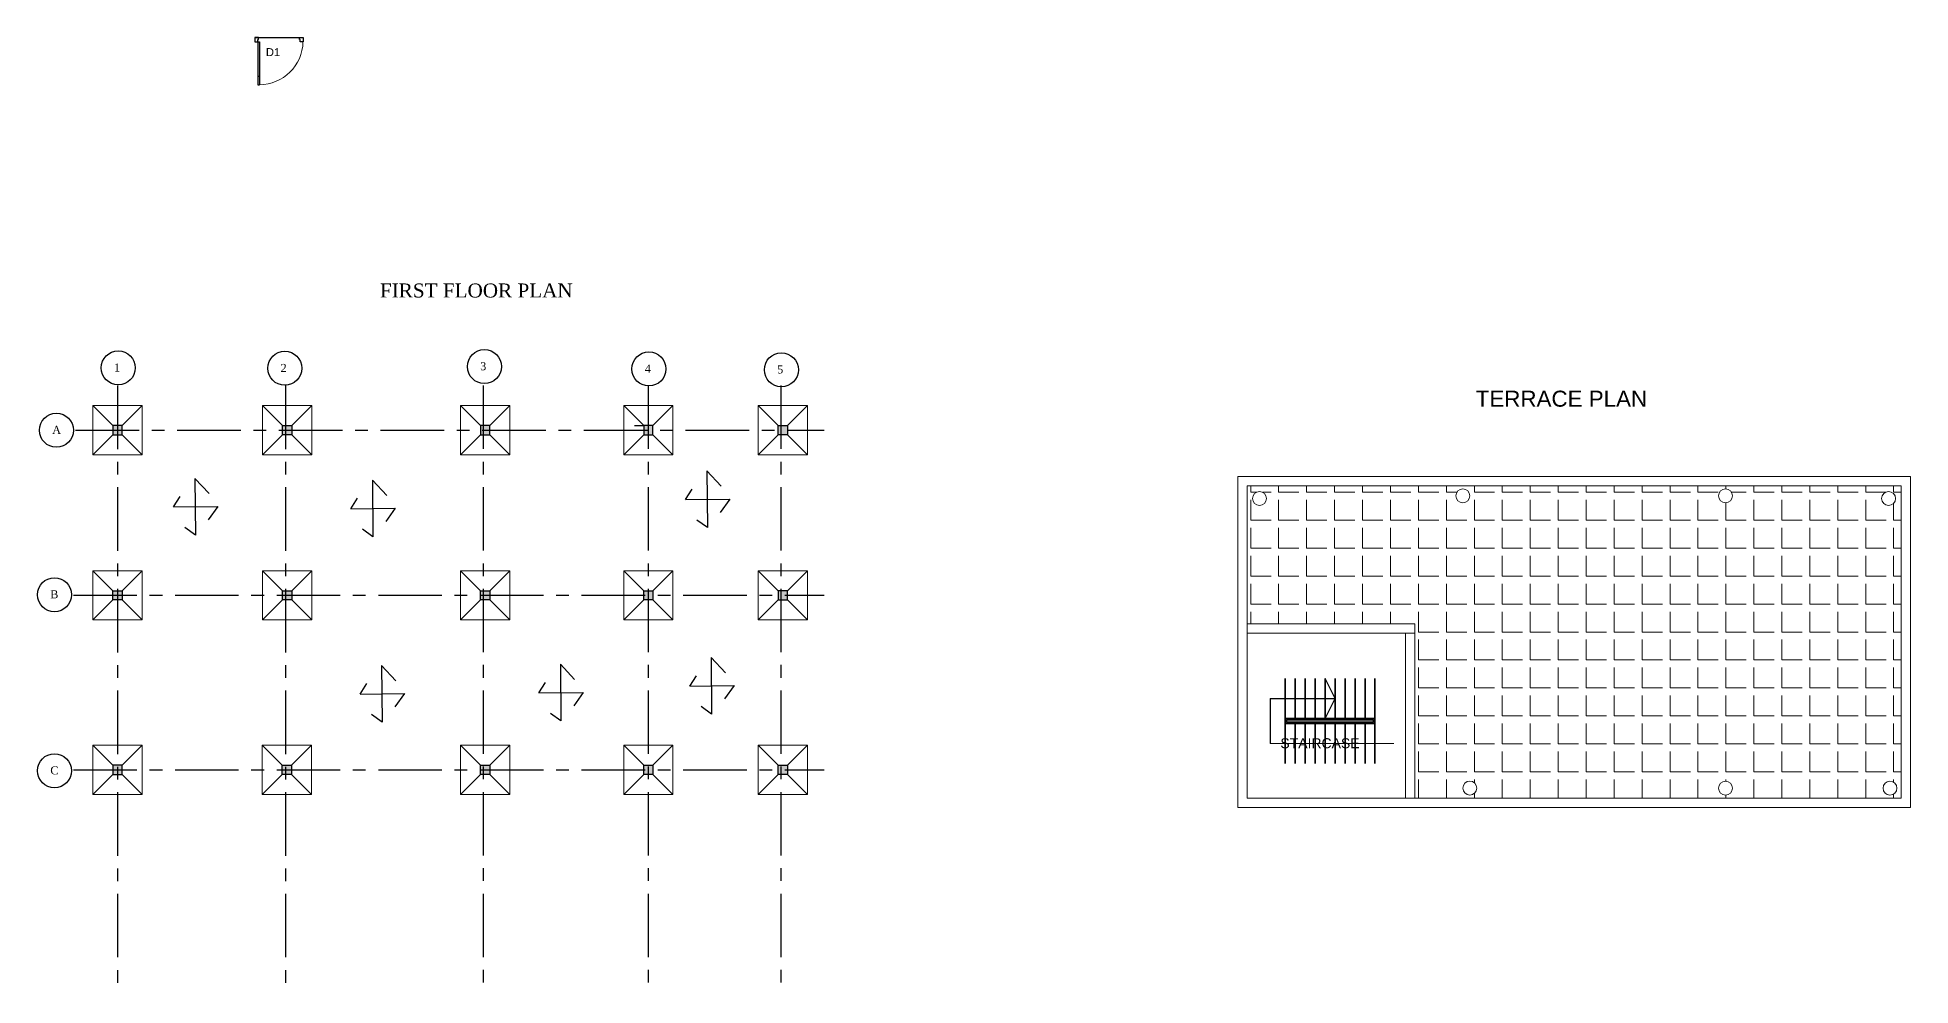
# Model space of a CAD drawing. Header units: metres. Extents: x 0 to 2377, y 0 to 2754.
# Drawn here: x 194.91 to 241.72, y 58.98 to 82.67 of the extents above; entities that cross this region are included whole.
import ezdxf

# ---------------------------------------------------------------- set-up
doc = ezdxf.new("R2010")
doc.units = ezdxf.units.M
doc.linetypes.add('CENTER', pattern=[50.8, 31.75, -6.35, 6.35, -6.35])
for name, color, linetype in [('BOUND', 7, 'Continuous'), ('centerline', 51, 'CENTER'), ('COLUMNS', 1, 'Continuous'), ('DOOR', 140, 'Continuous'), ('EQUIPMENTS', 255, 'Continuous'), ('Text', 7, 'Continuous')]:
    doc.layers.add(name, color=color, linetype=linetype)
doc.layers.add('Footing', color=100, linetype='Continuous', lineweight=5)
doc.layers.add('Stairs', color=1, linetype='Continuous', lineweight=35)
doc.styles.get("Standard").update_dxf_attribs({"font": 'arial.ttf'})
doc.styles.add('style1', font='times.ttf', dxfattribs={"height": 0.2})
doc.styles.add('style2', font='times.ttf', dxfattribs={"height": 0.25})

# ---------------------------------------------------------------- blocks, each defined once
blk = doc.blocks.new('D1')
for p, q in [((0.07, 0.11), (0.07, 1.18)), ((0.07, 1.18), (0.11, 1.18)), ((0.11, 0.11), (0.11, 1.18)), ((0.11, 0.98), (0.11, 0.96)), ((0, 0), (0, 0.11)), ((0, 0.11), (0.07, 0.11)), ((0, 0), (1.2, 0)), ((0.09, 0), (0, 0)), ((0.07, 0.11), (0.07, 0.05)), ((0.07, 0.11), (0.11, 0.11)), ((0.07, 0.05), (0.09, 0.05)), ((0.09, 0.05), (0.09, 0)), ((1.13, 0.05), (1.11, 0.05)), ((1.11, 0.05), (1.11, 0)), ((1.11, 0), (1.2, 0)), ((1.2, 0.11), (1.13, 0.11)), ((1.13, 0.11), (1.13, 0.05)), ((1.2, 0), (1.2, 0.11))]:
    blk.add_line(p, q)
at = {"lineweight": 0}
blk.add_arc((0.11, 0.09), 1.09, 1.061, 90, dxfattribs=at)

msp = doc.modelspace()

# ---------------------------------------------------------------- hatches: boundary and pattern name
at = {"lineweight": 0}
h = msp.add_hatch(dxfattribs=at)
h.set_pattern_fill('ANGLE', color=256, scale=0.1)
h.set_pattern_definition([(0, (79.939, -19.5033), (0, 0.6985), [0.508, -0.1905]), (90, (79.939, -19.5033), (-0.6985, 4e-17), [0.508, -0.1905])])
h.paths.add_polyline_path([(225.135, 71.464), (225.135, 68.013), (229.329, 68.013), (229.329, 63.654), (241.485, 63.654), (241.485, 71.464)])
h.paths.add_polyline_path([(230.356, 71.212, -1), (230.703, 71.212, -1)], flags=16)
h.paths.add_polyline_path([(230.877, 63.91, -1), (230.53, 63.91, -1)], flags=16)
h.paths.add_polyline_path([(237.266, 71.212, -1), (236.919, 71.212, -1)], flags=16)
h.paths.add_polyline_path([(237.266, 63.909, -1), (236.919, 63.909, -1)], flags=16)
h.paths.add_polyline_path([(225.276, 71.148, -1), (225.623, 71.148, -1)], flags=16)
h.paths.add_polyline_path([(241.34, 71.148, -1), (240.993, 71.148, -1)], flags=16)
h.paths.add_polyline_path([(241.375, 63.909, -1), (241.028, 63.909, -1)], flags=16)
at = {"layer": 'COLUMNS'}
h = msp.add_hatch(color=256, dxfattribs=at)
h.dxf.hatch_style = 1
h.paths.add_polyline_path([(196.798, 72.968), (196.798, 72.738), (197.028, 72.738), (197.028, 72.968)])
h.paths.add_polyline_path([(201.036, 72.968), (201.036, 72.738), (201.266, 72.738), (201.266, 72.968)])
h.paths.add_polyline_path([(205.981, 72.968), (205.981, 72.738), (206.211, 72.738), (206.211, 72.968)])
h.paths.add_polyline_path([(210.06, 72.968), (210.06, 72.738), (210.29, 72.738), (210.29, 72.968)])
h.paths.add_polyline_path([(213.419, 72.968), (213.419, 72.738), (213.649, 72.738), (213.649, 72.968)])
h.paths.add_polyline_path([(196.798, 68.842), (196.798, 68.612), (197.028, 68.612), (197.028, 68.842)])
h.paths.add_polyline_path([(201.036, 68.842), (201.036, 68.612), (201.266, 68.612), (201.266, 68.842)])
h.paths.add_polyline_path([(205.981, 68.842), (205.981, 68.612), (206.211, 68.612), (206.211, 68.842)])
h.paths.add_polyline_path([(210.06, 68.842), (210.06, 68.612), (210.29, 68.612), (210.29, 68.842)])
h.paths.add_polyline_path([(213.419, 68.842), (213.419, 68.612), (213.649, 68.612), (213.649, 68.842)])
h.paths.add_polyline_path([(196.798, 64.483), (196.798, 64.253), (197.028, 64.253), (197.028, 64.483)])
h.paths.add_polyline_path([(201.029, 64.483), (201.029, 64.253), (201.259, 64.253), (201.259, 64.483)])
h.paths.add_polyline_path([(205.981, 64.483), (205.981, 64.253), (206.211, 64.253), (206.211, 64.483)])
h.paths.add_polyline_path([(210.06, 64.483), (210.06, 64.253), (210.29, 64.253), (210.29, 64.483)])
h.paths.add_polyline_path([(213.419, 64.483), (213.419, 64.253), (213.649, 64.253), (213.649, 64.483)])

# ---------------------------------------------------------------- linework, layer by layer
for p, q in [((209.831, 72.968), (210.061, 72.968)), ((210.061, 72.968), (210.061, 72.738)), ((225.712, 66.145), (225.712, 65.025))]:
    msp.add_line(p, q)
at = {"lineweight": 0}
for p, q in [((225.135, 67.783), (225.135, 68.013)), ((225.135, 68.013), (229.329, 68.013)), ((229.329, 68.013), (229.329, 63.654)), ((225.135, 67.783), (229.099, 67.783)), ((229.099, 63.654), (229.099, 67.783)), ((229.099, 67.783), (229.329, 67.783)), ((225.712, 65.025), (228.807, 65.025))]:
    msp.add_line(p, q, dxfattribs=at)
for points in [[(224.905, 63.424), (241.715, 63.424), (241.715, 71.694), (224.905, 71.694)], [(225.135, 63.654), (241.485, 63.654), (241.485, 71.464), (225.135, 71.464)]]:
    msp.add_lwpolyline(points, close=True, dxfattribs=at)
for centre in [(225.449, 71.148), (230.53, 71.212), (237.093, 71.212), (241.167, 71.148), (230.703, 63.91), (237.093, 63.909), (241.202, 63.909)]:
    msp.add_circle(centre, 0.174, dxfattribs=at)
at = {"layer": 'BOUND'}
for p, q in [((198.844, 71.65), (198.856, 70.234)), ((198.844, 71.65), (199.202, 71.269)), ((211.638, 71.834), (211.65, 70.418)), ((211.638, 71.834), (211.996, 71.453)), ((198.308, 70.937), (198.475, 71.198)), ((202.745, 70.891), (202.912, 71.152)), ((203.281, 71.604), (203.293, 70.188)), ((203.281, 71.604), (203.638, 71.223)), ((211.102, 71.121), (211.269, 71.382)), ((198.308, 70.937), (199.416, 70.948)), ((199.416, 70.948), (199.178, 70.615)), ((202.745, 70.891), (203.852, 70.902)), ((203.852, 70.902), (203.614, 70.569)), ((211.102, 71.121), (212.21, 71.132)), ((212.21, 71.132), (211.972, 70.799)), ((198.856, 70.234), (198.594, 70.424)), ((203.293, 70.188), (203.031, 70.378)), ((211.65, 70.418), (211.388, 70.608)), ((203.51, 66.972), (203.522, 65.556)), ((203.51, 66.972), (203.867, 66.591)), ((207.977, 67.003), (207.989, 65.587)), ((207.977, 67.003), (208.334, 66.622)), ((211.745, 67.171), (211.757, 65.756)), ((211.745, 67.171), (212.103, 66.791)), ((202.974, 66.26), (203.141, 66.52)), ((207.441, 66.29), (207.608, 66.551)), ((211.21, 66.459), (211.376, 66.719)), ((211.21, 66.459), (212.317, 66.47)), ((212.317, 66.47), (212.079, 66.136)), ((202.974, 66.26), (204.082, 66.27)), ((204.082, 66.27), (203.844, 65.937)), ((207.441, 66.29), (208.549, 66.301)), ((208.549, 66.301), (208.31, 65.968)), ((203.522, 65.556), (203.26, 65.747)), ((207.989, 65.587), (207.727, 65.777)), ((211.757, 65.756), (211.495, 65.946))]:
    msp.add_line(p, q, dxfattribs=at)
for centre in [(196.93, 74.411), (201.091, 74.401), (206.079, 74.442), (210.19, 74.383), (213.499, 74.363), (195.384, 72.852), (195.336, 68.743), (195.336, 64.343)]:
    msp.add_circle(centre, 0.425, dxfattribs=at)
at = {"layer": 'centerline', "ltscale": 0.05}
for p, q in [((196.913, 73.968), (196.913, 58.975)), ((201.107, 73.968), (201.107, 58.975)), ((206.051, 73.971), (206.051, 58.975)), ((210.175, 73.971), (210.175, 58.975)), ((213.489, 73.971), (213.489, 58.975)), ((195.864, 72.853), (214.573, 72.853)), ((195.809, 68.727), (214.573, 68.727)), ((195.809, 64.368), (214.573, 64.368))]:
    msp.add_line(p, q, dxfattribs=at)
at = {"layer": 'COLUMNS'}
for p, q in [((197.028, 72.968), (196.798, 72.968)), ((196.798, 72.968), (196.798, 72.738)), ((196.798, 72.738), (197.028, 72.738)), ((197.028, 72.738), (197.028, 72.968)), ((201.036, 72.738), (201.036, 72.968)), ((201.036, 72.968), (201.266, 72.968)), ((201.266, 72.738), (201.036, 72.738)), ((201.266, 72.968), (201.266, 72.738)), ((206.211, 72.968), (205.981, 72.968)), ((205.981, 72.968), (205.981, 72.738)), ((205.981, 72.738), (206.211, 72.738)), ((206.211, 72.738), (206.211, 72.968)), ((210.29, 72.968), (210.06, 72.968)), ((210.06, 72.968), (210.06, 72.738)), ((210.06, 72.738), (210.29, 72.738)), ((210.29, 72.738), (210.29, 72.968)), ((213.419, 72.738), (213.419, 72.968)), ((213.419, 72.968), (213.649, 72.968)), ((213.649, 72.738), (213.419, 72.738)), ((213.649, 72.968), (213.649, 72.738)), ((196.798, 68.612), (196.798, 68.842)), ((196.798, 68.842), (197.028, 68.842)), ((197.028, 68.842), (197.028, 68.612)), ((201.036, 68.842), (201.266, 68.842)), ((201.036, 68.612), (201.036, 68.842)), ((201.266, 68.842), (201.266, 68.612)), ((205.981, 68.842), (206.211, 68.842)), ((205.981, 68.612), (205.981, 68.842)), ((206.211, 68.842), (206.211, 68.612)), ((210.06, 68.842), (210.29, 68.842)), ((210.06, 68.612), (210.06, 68.842)), ((210.29, 68.842), (210.29, 68.612)), ((213.419, 68.842), (213.419, 68.612)), ((213.649, 68.842), (213.419, 68.842)), ((213.649, 68.612), (213.649, 68.842)), ((197.028, 68.612), (196.798, 68.612)), ((201.266, 68.612), (201.036, 68.612)), ((206.211, 68.612), (205.981, 68.612)), ((210.29, 68.612), (210.06, 68.612)), ((213.419, 68.612), (213.649, 68.612)), ((197.028, 64.483), (196.798, 64.483)), ((196.798, 64.483), (196.798, 64.253)), ((196.798, 64.253), (197.028, 64.253)), ((197.028, 64.253), (197.028, 64.483)), ((201.029, 64.483), (201.259, 64.483)), ((201.029, 64.253), (201.029, 64.483)), ((201.259, 64.253), (201.029, 64.253)), ((201.259, 64.483), (201.259, 64.253)), ((205.981, 64.483), (206.211, 64.483)), ((205.981, 64.253), (205.981, 64.483)), ((206.211, 64.253), (205.981, 64.253)), ((206.211, 64.483), (206.211, 64.253)), ((210.06, 64.483), (210.29, 64.483)), ((210.06, 64.253), (210.06, 64.483)), ((210.29, 64.253), (210.06, 64.253)), ((210.29, 64.483), (210.29, 64.253)), ((213.419, 64.483), (213.649, 64.483)), ((213.419, 64.253), (213.419, 64.483)), ((213.649, 64.253), (213.419, 64.253)), ((213.649, 64.483), (213.649, 64.253))]:
    msp.add_line(p, q, dxfattribs=at)
at = {"layer": 'EQUIPMENTS'}
for p, q in [((227.339, 66.145), (227.089, 66.645)), ((227.089, 66.645), (227.089, 65.645)), ((225.712, 66.145), (227.339, 66.145)), ((227.089, 65.645), (227.339, 66.145))]:
    msp.add_line(p, q, dxfattribs=at)
at = {"layer": 'Footing'}
for p, q in [((196.298, 73.468), (196.798, 72.968)), ((197.028, 72.968), (197.528, 73.468)), ((200.536, 73.468), (201.036, 72.968)), ((201.266, 72.968), (201.766, 73.468)), ((205.481, 73.468), (205.981, 72.968)), ((206.211, 72.968), (206.711, 73.468)), ((209.56, 73.468), (210.06, 72.968)), ((210.29, 72.968), (210.79, 73.468)), ((212.919, 73.468), (213.419, 72.968)), ((213.649, 72.968), (214.149, 73.468)), ((196.798, 72.738), (196.298, 72.238)), ((197.028, 72.738), (197.528, 72.238)), ((201.036, 72.738), (200.536, 72.238)), ((201.266, 72.738), (201.766, 72.238)), ((205.981, 72.738), (205.481, 72.238)), ((206.211, 72.738), (206.711, 72.238)), ((210.06, 72.738), (209.56, 72.238)), ((210.29, 72.738), (210.79, 72.238)), ((213.419, 72.738), (212.919, 72.238)), ((213.649, 72.738), (214.149, 72.238)), ((196.298, 69.342), (196.798, 68.842)), ((197.028, 68.842), (197.528, 69.342)), ((200.536, 69.342), (201.036, 68.842)), ((201.266, 68.842), (201.766, 69.342)), ((205.481, 69.342), (205.981, 68.842)), ((206.211, 68.842), (206.711, 69.342)), ((209.56, 69.342), (210.06, 68.842)), ((210.29, 68.842), (210.79, 69.342)), ((212.919, 69.342), (213.419, 68.842)), ((213.649, 68.842), (214.149, 69.342)), ((196.798, 68.612), (196.298, 68.112)), ((197.028, 68.612), (197.528, 68.112)), ((201.036, 68.612), (200.536, 68.112)), ((201.266, 68.612), (201.766, 68.112)), ((205.981, 68.612), (205.481, 68.112)), ((206.211, 68.612), (206.711, 68.112)), ((210.06, 68.612), (209.56, 68.112)), ((210.29, 68.612), (210.79, 68.112)), ((213.419, 68.612), (212.919, 68.112)), ((213.649, 68.612), (214.149, 68.112)), ((196.298, 64.983), (196.798, 64.483)), ((197.028, 64.483), (197.528, 64.983)), ((200.529, 64.983), (201.029, 64.483)), ((201.259, 64.483), (201.759, 64.983)), ((205.481, 64.983), (205.981, 64.483)), ((206.211, 64.483), (206.711, 64.983)), ((209.56, 64.983), (210.06, 64.483)), ((210.29, 64.483), (210.79, 64.983)), ((212.919, 64.983), (213.419, 64.483)), ((213.649, 64.483), (214.149, 64.983)), ((196.798, 64.253), (196.298, 63.753)), ((197.028, 64.253), (197.528, 63.753)), ((201.029, 64.253), (200.529, 63.753)), ((201.259, 64.253), (201.759, 63.753)), ((205.981, 64.253), (205.481, 63.753)), ((206.211, 64.253), (206.711, 63.753)), ((210.06, 64.253), (209.56, 63.753)), ((210.29, 64.253), (210.79, 63.753)), ((213.419, 64.253), (212.919, 63.753)), ((213.649, 64.253), (214.149, 63.753))]:
    msp.add_line(p, q, dxfattribs=at)
for points in [[(196.298, 73.468), (197.528, 73.468), (197.528, 72.238), (196.298, 72.238)], [(200.536, 73.468), (201.766, 73.468), (201.766, 72.238), (200.536, 72.238)], [(205.481, 73.468), (206.711, 73.468), (206.711, 72.238), (205.481, 72.238)], [(209.56, 73.468), (210.79, 73.468), (210.79, 72.238), (209.56, 72.238)], [(212.919, 73.468), (214.149, 73.468), (214.149, 72.238), (212.919, 72.238)], [(196.298, 69.342), (197.528, 69.342), (197.528, 68.112), (196.298, 68.112)], [(200.536, 69.342), (201.766, 69.342), (201.766, 68.112), (200.536, 68.112)], [(205.481, 69.342), (206.711, 69.342), (206.711, 68.112), (205.481, 68.112)], [(209.56, 69.342), (210.79, 69.342), (210.79, 68.112), (209.56, 68.112)], [(212.919, 69.342), (214.149, 69.342), (214.149, 68.112), (212.919, 68.112)], [(196.298, 64.983), (197.528, 64.983), (197.528, 63.753), (196.298, 63.753)], [(200.529, 64.983), (201.759, 64.983), (201.759, 63.753), (200.529, 63.753)], [(205.481, 64.983), (206.711, 64.983), (206.711, 63.753), (205.481, 63.753)], [(209.56, 64.983), (210.79, 64.983), (210.79, 63.753), (209.56, 63.753)], [(212.919, 64.983), (214.149, 64.983), (214.149, 63.753), (212.919, 63.753)]]:
    msp.add_lwpolyline(points, close=True, dxfattribs=at)
at = {"layer": 'Stairs'}
for p, q in [((226.089, 64.525), (226.089, 66.645)), ((226.339, 65.645), (226.339, 66.645)), ((226.589, 65.645), (226.589, 66.645)), ((226.839, 65.645), (226.839, 66.645)), ((227.089, 65.645), (227.089, 66.645)), ((227.339, 65.645), (227.339, 66.645)), ((227.589, 65.645), (227.589, 66.645)), ((227.839, 65.645), (227.839, 66.645)), ((228.089, 65.645), (228.089, 66.645)), ((228.329, 66.645), (228.329, 65.645)), ((226.089, 65.645), (228.329, 65.645)), ((226.119, 65.615), (228.299, 65.615)), ((226.119, 65.615), (226.119, 65.555)), ((226.119, 65.555), (228.299, 65.555)), ((228.299, 65.615), (228.299, 65.555)), ((228.329, 65.645), (228.329, 65.525)), ((226.089, 65.525), (228.329, 65.525)), ((226.339, 64.525), (226.339, 65.525)), ((226.589, 64.525), (226.589, 65.525)), ((226.839, 64.525), (226.839, 65.525)), ((227.089, 64.525), (227.089, 65.525)), ((227.339, 64.525), (227.339, 65.525)), ((227.589, 64.525), (227.589, 65.525)), ((227.839, 64.525), (227.839, 65.525)), ((228.089, 64.525), (228.089, 65.525)), ((228.329, 65.525), (228.329, 64.525))]:
    msp.add_line(p, q, dxfattribs=at)

# ---------------------------------------------------------------- block references
at = {"layer": 'DOOR', "color": 0, "xscale": -1, "rotation": 180}
msp.add_blockref('D1', (200.346, 82.668), dxfattribs=at)

# ---------------------------------------------------------------- texts
at = {"attachment_point": 1}
for s, width, heights, insert, char_height in [('\\pxqc;TERRACE PLAN', 8.15046, [0.763], (228.916, 73.841), 0.4), ('STAIRCASE', 2.29855, [0.676], (225.969, 65.155), 0.25)]:
    msp.add_mtext_dynamic_manual_height_columns(s, width=width, gutter_width=17.678, heights=heights, dxfattribs=dict(at, insert=insert, char_height=char_height))
at = {"layer": 'BOUND', "char_height": 0.2, "attachment_point": 1, "style": 'style1'}
for s, insert in [('1', (196.826, 74.52)), ('2', (200.987, 74.51)), ('3', (205.975, 74.552)), ('4', (210.086, 74.492)), ('5', (213.395, 74.472)), ('A', (195.28, 72.961)), ('B', (195.232, 68.852)), ('C', (195.232, 64.452))]:
    msp.add_mtext_dynamic_manual_height_columns(s, width=0.33474, gutter_width=1, heights=[0], dxfattribs=dict(at, insert=insert))
at = {"layer": 'Text', "insert": (200.619, 82.401), "char_height": 0.2, "attachment_point": 1}
msp.add_mtext_dynamic_manual_height_columns('D1', width=0.21322, gutter_width=1, heights=[0], dxfattribs=at)
at = {"layer": 'Text', "insert": (205.877, 76.342), "char_height": 0.35, "attachment_point": 5, "style": 'style2'}
msp.add_mtext_dynamic_manual_height_columns('FIRST FLOOR PLAN', width=8.68552, gutter_width=1.25, heights=[0], dxfattribs=at)

doc.saveas('drawing.dxf')
